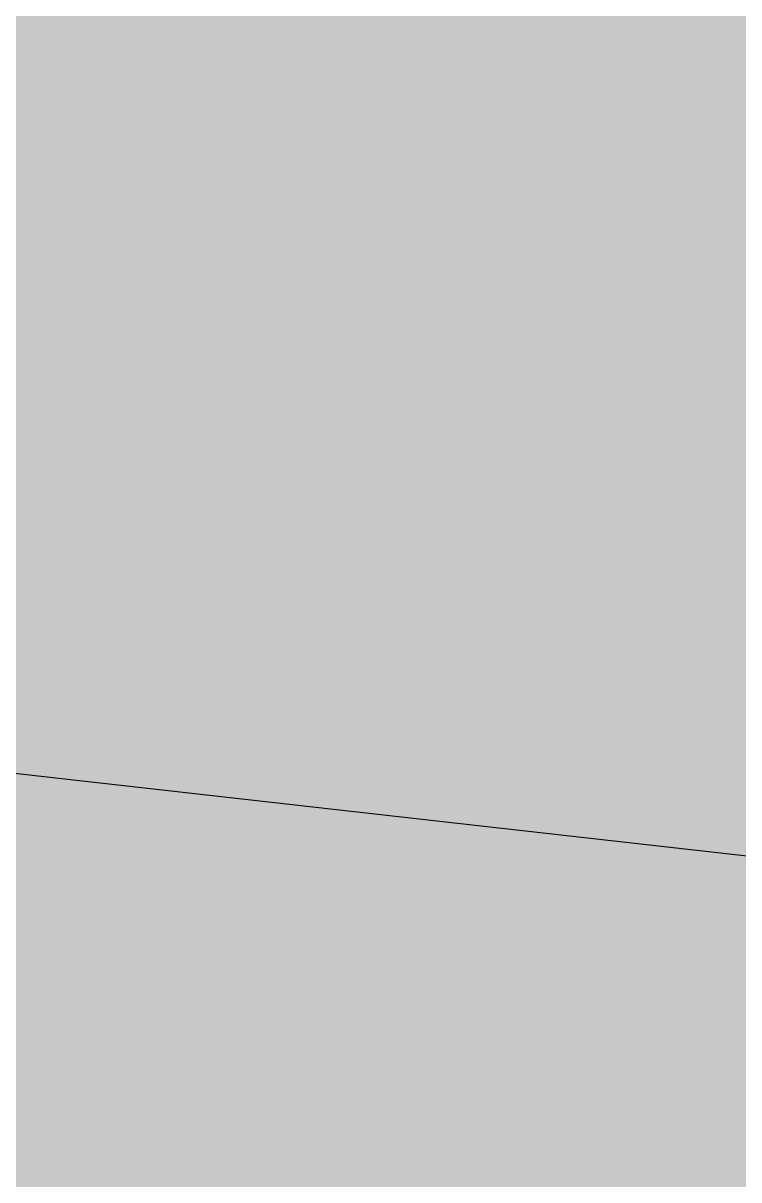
# Paper-space layout 'Layout1' of a CAD drawing. Extents: x -43 to 2298, y -18 to 768.
# Drawn here: x 148.844 to 149.558, y 261.158 to 262.311 of the extents above; entities that cross this region are included whole.
import ezdxf

# ---------------------------------------------------------------- set-up
doc = ezdxf.new("R2010")
doc.units = 0
doc.header["$LTSCALE"] = 2
doc.linetypes.add('CACHEX2', pattern=[0.75, 0.5, -0.25])
doc.layers.add('CARTOUCHE', color=7, linetype='Continuous')
doc.layers.add('LOGO', color=7, linetype='Continuous')

# ---------------------------------------------------------------- blocks, each defined once
blk = doc.blocks.new('A$C715108E3')
at = {"layer": 'LOGO', "color": 131}
for p, q in [((4.8413, -12.8729), (4.8413, -12.8729)), ((4.9329, -12.8729), (4.9329, -12.8729)), ((5.0242, -12.8729), (5.0242, -12.8729)), ((5.1164, -12.8729), (5.1164, -12.8729)), ((5.208, -12.8729), (5.208, -12.8729)), ((5.2993, -12.8729), (5.2993, -12.8729)), ((5.3913, -12.8729), (5.3913, -12.8729)), ((5.4833, -12.8729), (5.4833, -12.8729)), ((5.5744, -12.8729), (5.5744, -12.8729)), ((5.6663, -12.8729), (5.6663, -12.8729)), ((5.7583, -12.8729), (5.7583, -12.8729)), ((5.8503, -12.8729), (5.8503, -12.8729)), ((5.9417, -12.8729), (5.9417, -12.8729)), ((4.7952, -12.9641), (4.7952, -12.9641)), ((4.8868, -12.9641), (4.8868, -12.9641)), ((4.9788, -12.9641), (4.9788, -12.9641)), ((5.0705, -12.9641), (5.0705, -12.9641)), ((5.1621, -12.9641), (5.1621, -12.9641)), ((5.2538, -12.9641), (5.2538, -12.9641)), ((5.3458, -12.9641), (5.3458, -12.9641)), ((5.437, -12.9641), (5.437, -12.9641)), ((5.5291, -12.9641), (5.5291, -12.9641)), ((5.6209, -12.9641), (5.6209, -12.9641)), ((5.7127, -12.9641), (5.7127, -12.9641)), ((5.8042, -12.9641), (5.8042, -12.9641)), ((5.896, -12.9641), (5.896, -12.9641)), ((4.8413, -13.0556), (4.8413, -13.0556)), ((4.9329, -13.0556), (4.9329, -13.0556)), ((5.0242, -13.0556), (5.0242, -13.0556)), ((5.1164, -13.0556), (5.1164, -13.0556)), ((5.208, -13.0556), (5.208, -13.0556)), ((5.2993, -13.0556), (5.2993, -13.0556)), ((5.3913, -13.0556), (5.3913, -13.0556)), ((5.4833, -13.0556), (5.4833, -13.0556)), ((5.5744, -13.0556), (5.5744, -13.0556)), ((5.6663, -13.0556), (5.6663, -13.0556)), ((5.7583, -13.0556), (5.7583, -13.0556)), ((5.8503, -13.0556), (5.8503, -13.0556)), ((5.9417, -13.0556), (5.9417, -13.0556)), ((4.7952, -13.148), (4.7952, -13.148)), ((4.8868, -13.148), (4.8868, -13.148)), ((4.9788, -13.148), (4.9788, -13.148)), ((5.0705, -13.148), (5.0705, -13.148)), ((5.1621, -13.148), (5.1621, -13.148)), ((5.2538, -13.148), (5.2538, -13.148)), ((5.3458, -13.148), (5.3458, -13.148)), ((5.437, -13.148), (5.437, -13.148)), ((5.5291, -13.148), (5.5291, -13.148)), ((5.6209, -13.148), (5.6209, -13.148)), ((5.7127, -13.148), (5.7127, -13.148)), ((5.8042, -13.148), (5.8042, -13.148)), ((5.896, -13.148), (5.896, -13.148)), ((4.8413, -13.2392), (4.8413, -13.2392)), ((4.9329, -13.2392), (4.9329, -13.2392)), ((5.0242, -13.2392), (5.0242, -13.2392)), ((5.1164, -13.2392), (5.1164, -13.2392)), ((5.208, -13.2392), (5.208, -13.2392)), ((5.2993, -13.2392), (5.2993, -13.2392)), ((5.3913, -13.2392), (5.3913, -13.2392)), ((5.4833, -13.2392), (5.4833, -13.2392)), ((5.5744, -13.2392), (5.5744, -13.2392)), ((5.6663, -13.2392), (5.6663, -13.2392)), ((5.7583, -13.2392), (5.7583, -13.2392)), ((5.8503, -13.2392), (5.8503, -13.2392)), ((5.9417, -13.2392), (5.9417, -13.2392)), ((4.7952, -13.3309), (4.7952, -13.3309)), ((4.8868, -13.3309), (4.8868, -13.3309)), ((4.9788, -13.3309), (4.9788, -13.3309)), ((5.0705, -13.3309), (5.0705, -13.3309)), ((5.1621, -13.3309), (5.1621, -13.3309)), ((5.2538, -13.3309), (5.2538, -13.3309)), ((5.3458, -13.3309), (5.3458, -13.3309)), ((5.437, -13.3309), (5.437, -13.3309)), ((5.5291, -13.3309), (5.5291, -13.3309)), ((5.6209, -13.3309), (5.6209, -13.3309)), ((5.7127, -13.3309), (5.7127, -13.3309)), ((5.8042, -13.3309), (5.8042, -13.3309)), ((5.896, -13.3309), (5.896, -13.3309)), ((4.8413, -13.4233), (4.8413, -13.4233)), ((4.9329, -13.4233), (4.9329, -13.4233)), ((5.0242, -13.4233), (5.0242, -13.4233)), ((5.1164, -13.4233), (5.1164, -13.4233)), ((5.208, -13.4233), (5.208, -13.4233)), ((5.2993, -13.4233), (5.2993, -13.4233)), ((5.3913, -13.4233), (5.3913, -13.4233)), ((5.4833, -13.4233), (5.4833, -13.4233)), ((5.5744, -13.4233), (5.5744, -13.4233)), ((5.6663, -13.4233), (5.6663, -13.4233)), ((5.7583, -13.4233), (5.7583, -13.4233)), ((5.8503, -13.4233), (5.8503, -13.4233)), ((5.9417, -13.4233), (5.9417, -13.4233)), ((4.7952, -13.5146), (4.7952, -13.5146)), ((4.8868, -13.5146), (4.8868, -13.5146)), ((4.9788, -13.5146), (4.9788, -13.5146)), ((5.0705, -13.5146), (5.0705, -13.5146)), ((5.1621, -13.5146), (5.1621, -13.5146)), ((5.2538, -13.5146), (5.2538, -13.5146)), ((5.3458, -13.5146), (5.3458, -13.5146)), ((5.437, -13.5146), (5.437, -13.5146)), ((5.5291, -13.5146), (5.5291, -13.5146)), ((5.6209, -13.5146), (5.6209, -13.5146)), ((5.7127, -13.5146), (5.7127, -13.5146)), ((5.8042, -13.5146), (5.8042, -13.5146)), ((5.896, -13.5146), (5.896, -13.5146)), ((4.8413, -13.6058), (4.8413, -13.6058)), ((4.9329, -13.6058), (4.9329, -13.6058)), ((5.0242, -13.6058), (5.0242, -13.6058)), ((5.1164, -13.6058), (5.1164, -13.6058)), ((5.208, -13.6058), (5.208, -13.6058)), ((5.2993, -13.6058), (5.2993, -13.6058)), ((5.3913, -13.6058), (5.3913, -13.6058)), ((5.4833, -13.6058), (5.4833, -13.6058)), ((5.5744, -13.6058), (5.5744, -13.6058)), ((5.6663, -13.6058), (5.6663, -13.6058)), ((5.7583, -13.6058), (5.7583, -13.6058)), ((5.8503, -13.6058), (5.8503, -13.6058)), ((5.9417, -13.6058), (5.9417, -13.6058)), ((4.7952, -13.6984), (4.7952, -13.6984)), ((4.8868, -13.6984), (4.8868, -13.6984)), ((4.9788, -13.6984), (4.9788, -13.6984)), ((5.0705, -13.6984), (5.0705, -13.6984)), ((5.1621, -13.6984), (5.1621, -13.6984)), ((5.2538, -13.6984), (5.2538, -13.6984)), ((5.3458, -13.6984), (5.3458, -13.6984)), ((5.437, -13.6984), (5.437, -13.6984)), ((5.5291, -13.6984), (5.5291, -13.6984)), ((5.6209, -13.6984), (5.6209, -13.6984)), ((5.7127, -13.6984), (5.7127, -13.6984)), ((5.8042, -13.6984), (5.8042, -13.6984)), ((5.896, -13.6984), (5.896, -13.6984)), ((4.8413, -13.7897), (4.8413, -13.7897)), ((4.9329, -13.7897), (4.9329, -13.7897)), ((5.0242, -13.7897), (5.0242, -13.7897)), ((5.1164, -13.7897), (5.1164, -13.7897)), ((5.208, -13.7897), (5.208, -13.7897)), ((5.2993, -13.7897), (5.2993, -13.7897)), ((5.3913, -13.7897), (5.3913, -13.7897)), ((5.4833, -13.7897), (5.4833, -13.7897)), ((5.5744, -13.7897), (5.5744, -13.7897)), ((5.6663, -13.7897), (5.6663, -13.7897)), ((5.7583, -13.7897), (5.7583, -13.7897)), ((5.8503, -13.7897), (5.8503, -13.7897)), ((5.9417, -13.7897), (5.9417, -13.7897)), ((4.7952, -13.8809), (4.7952, -13.8809)), ((4.8868, -13.8809), (4.8868, -13.8809)), ((4.9788, -13.8809), (4.9788, -13.8809)), ((5.0705, -13.8809), (5.0705, -13.8809)), ((5.1621, -13.8809), (5.1621, -13.8809)), ((5.2538, -13.8809), (5.2538, -13.8809)), ((5.3458, -13.8809), (5.3458, -13.8809)), ((5.437, -13.8809), (5.437, -13.8809)), ((5.5291, -13.8809), (5.5291, -13.8809)), ((5.6209, -13.8809), (5.6209, -13.8809)), ((5.7127, -13.8809), (5.7127, -13.8809)), ((5.8042, -13.8809), (5.8042, -13.8809)), ((5.896, -13.8809), (5.896, -13.8809)), ((4.8413, -13.9735), (4.8413, -13.9735)), ((4.9329, -13.9735), (4.9329, -13.9735)), ((5.0242, -13.9735), (5.0242, -13.9735)), ((5.1164, -13.9735), (5.1164, -13.9735)), ((5.208, -13.9735), (5.208, -13.9735)), ((5.2993, -13.9735), (5.2993, -13.9735)), ((5.3913, -13.9735), (5.3913, -13.9735)), ((5.4833, -13.9735), (5.4833, -13.9735)), ((5.5744, -13.9735), (5.5744, -13.9735)), ((5.6663, -13.9735), (5.6663, -13.9735)), ((5.7583, -13.9735), (5.7583, -13.9735)), ((5.8503, -13.9735), (5.8503, -13.9735)), ((5.9417, -13.9735), (5.9417, -13.9735)), ((4.7952, -14.065), (4.7952, -14.065)), ((4.8868, -14.065), (4.8868, -14.065)), ((4.9788, -14.065), (4.9788, -14.065)), ((5.0705, -14.065), (5.0705, -14.065)), ((5.1621, -14.065), (5.1621, -14.065)), ((5.2538, -14.065), (5.2538, -14.065)), ((5.3458, -14.065), (5.3458, -14.065)), ((5.437, -14.065), (5.437, -14.065)), ((5.5291, -14.065), (5.5291, -14.065)), ((5.6209, -14.065), (5.6209, -14.065)), ((5.7127, -14.065), (5.7127, -14.065)), ((5.8042, -14.065), (5.8042, -14.065)), ((5.896, -14.065), (5.896, -14.065)), ((5.2345, -14.1574), (5.2345, -14.1574)), ((5.2993, -14.1574), (5.2993, -14.1574)), ((5.3913, -14.1574), (5.3913, -14.1574)), ((5.4833, -14.1574), (5.4833, -14.1574)), ((5.5744, -14.1574), (5.5744, -14.1574)), ((5.6663, -14.1574), (5.6663, -14.1574)), ((5.7583, -14.1574), (5.7583, -14.1574)), ((5.8503, -14.1574), (5.8503, -14.1574)), ((5.9417, -14.1574), (5.9417, -14.1574))]:
    blk.add_line(p, q, dxfattribs=at)
blk.add_lwpolyline([(-0.4061, -17.3082), (1.2857, -17.5115), (0.9202, -16.4826), (-0.461, -13.5406), (1.4536, -13.7453), (4.032, -19.4344), (5.206, -17.903), (3.3935, -13.9486), (6.3293, -14.2803), (6.4311, -12.6478), (3.5725, -12.29), (6.1505, -8.6671), (5.6155, -6.8715), (1.6586, -12.1279), (-1.9407, -12.0256)], dxfattribs=at)
blk = doc.blocks.new('A$C581E6685')
at = {"layer": 'LOGO', "color": 32, "linetype": 'CACHEX2', "ltscale": 1.5}
blk.add_ellipse((-38.0538, 23.8138), major_axis=(-19.0311, -3.534), ratio=0.590567, dxfattribs=at)
at = {"layer": 'LOGO', "color": 32}
blk.add_ellipse((-37.6144, 23.8499), major_axis=(-13.5768, -4.2839), ratio=0.791971, dxfattribs=at)
at = {"layer": 'CARTOUCHE'}
blk.add_blockref('A$C715108E3', (-31.6739, 36.3189), dxfattribs=at)

psp = doc.layouts.get("Layout1")

# ---------------------------------------------------------------- hatches: boundary and pattern name
at = {"layer": 'CARTOUCHE', "true_color": 0xffffff}
h = psp.add_hatch(color=7, dxfattribs=at)
h.dxf.hatch_style = 1
edge = h.paths.add_edge_path()
edge.add_spline(control_points=[(127.7197, 272.4748), (127.7197, 261.5837), (127.7197, 250.6925), (127.7197, 246.8525), (131.5597, 246.8525), (177.0989, 246.8525), (222.6382, 246.8525), (226.4782, 246.8525), (226.4782, 250.6925), (226.4782, 261.5837), (226.4782, 272.4748), (226.4782, 276.3148), (222.6382, 276.3148), (177.0989, 276.3148), (131.5597, 276.3148), (127.7197, 276.3148), (127.7197, 272.4748)], knot_values=[0, 0, 0, 1, 1, 2.570796, 2.570796, 3.570796, 3.570796, 5.141593, 5.141593, 6.141593, 6.141593, 7.712389, 7.712389, 8.712389, 8.712389, 10.283185, 10.283185, 10.283185], weights=[1, 1, 1, 0.707107, 1, 1, 1, 0.707107, 1, 1, 1, 0.707107, 1, 1, 1, 0.707107, 1], degree=2, periodic=0)

# ---------------------------------------------------------------- linework, layer by layer
at = {"layer": 'CARTOUCHE'}
psp.add_rational_spline([(127.7197, 272.4748), (127.7197, 261.5837), (127.7197, 250.6925), (127.7197, 246.8525), (131.5597, 246.8525), (177.0989, 246.8525), (222.6382, 246.8525), (226.4782, 246.8525), (226.4782, 250.6925), (226.4782, 261.5837), (226.4782, 272.4748), (226.4782, 276.3148), (222.6382, 276.3148), (177.0989, 276.3148), (131.5597, 276.3148), (127.7197, 276.3148), (127.7197, 272.4748)], [1, 1, 1, 0.707106781187, 1, 1, 1, 0.707106781187, 1, 1, 1, 0.707106781187, 1, 1, 1, 0.707106781187, 1], degree=2, knots=[0, 0, 0, 1, 1, 2.570796, 2.570796, 3.570796, 3.570796, 5.141593, 5.141593, 6.141593, 6.141593, 7.712389, 7.712389, 8.712389, 8.712389, 10.283185, 10.283185, 10.283185], dxfattribs=at)

# ---------------------------------------------------------------- block references
at = {"layer": 'CARTOUCHE', "xscale": 0.6, "yscale": 0.6, "zscale": 0.6}
psp.add_blockref('A$C581E6685', (164.9904, 248.2331), dxfattribs=at)

doc.saveas('drawing.dxf')
